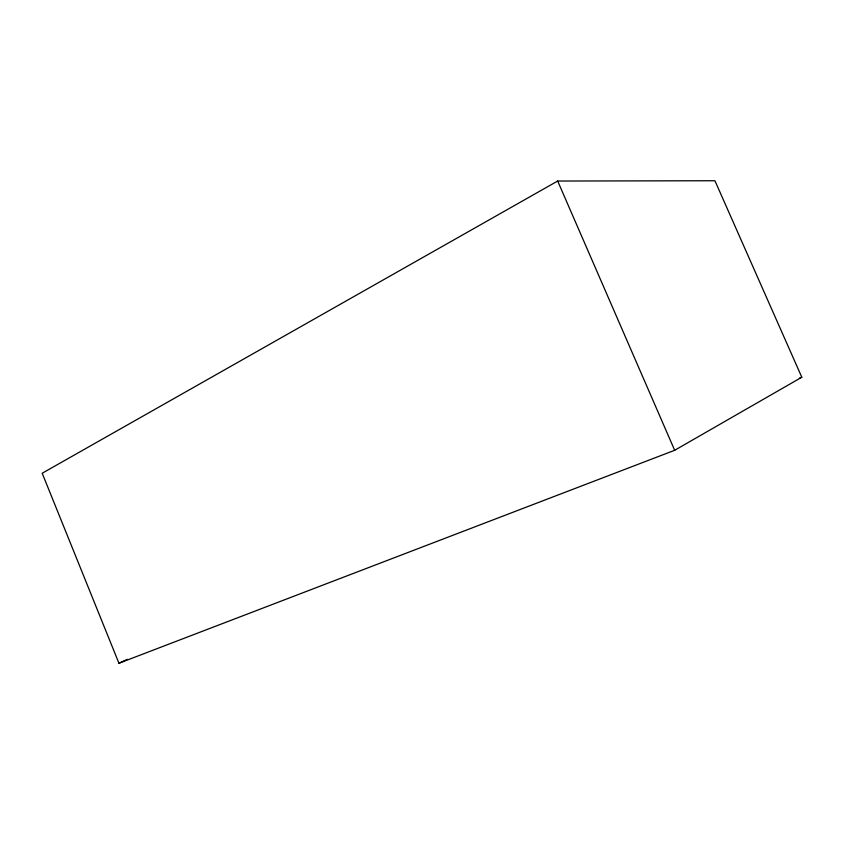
<?xml version="1.0" encoding="UTF-8"?>
<svg xmlns="http://www.w3.org/2000/svg" width="844" height="844" viewBox="0 0 844 844"><rect width="100%" height="100%" fill="white"/><g stroke="black" fill="none" stroke-linecap="round" stroke-linejoin="round"><path stroke-width="1.27" d="M674.673 450.285L801.8 377.226L714.931 180.743L557.684 181.038L42.2 473.241L118.951 663.257L674.673 450.285L557.684 181.038M118.951 663.257L127.265 659.333M799.352 378.196L801.8 377.226"/></g></svg>
